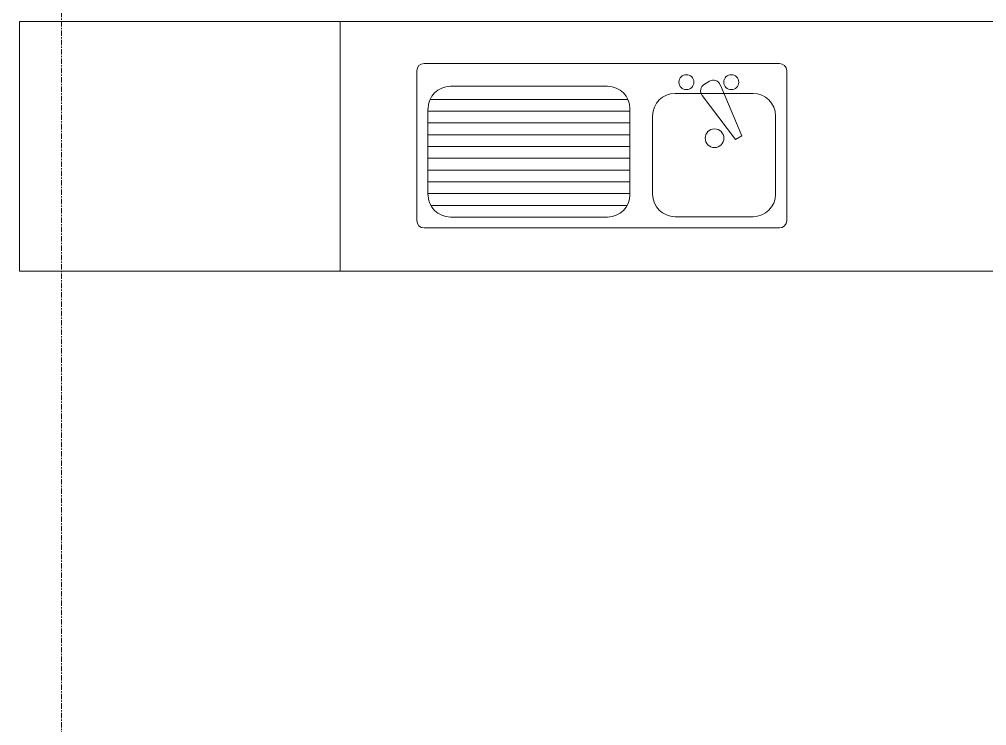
# Model space of a CAD drawing. Header units: millimetres. Extents: x 5121 to 246734, y -48180 to 129206.
# Drawn here: x 111953 to 114252, y 54952 to 56632 of the extents above; entities that cross this region are included whole.
import ezdxf

# ---------------------------------------------------------------- set-up
doc = ezdxf.new("R2010")
doc.units = ezdxf.units.MM
doc.linetypes.add('Grid Line', pattern=[22.225, 12.7, -3.175, 3.175, -3.175])
for name, color, linetype, lineweight in [('0-1', 7, 'Continuous', 5), ('I-FURN', 30, 'Continuous', 9), ('I-FURN-1', 253, 'Continuous', 9), ('S-GRID-1', 1, 'Grid Line', 9)]:
    doc.layers.add(name, color=color, linetype=linetype, lineweight=lineweight)

# ---------------------------------------------------------------- blocks, each defined once
blk = doc.blocks.new('HE BEP A - HE BEP A-348232-TKCS_MB TỔNG THỂ TẦNG 1')
at = {"layer": 'I-FURN'}
for p, q in [((765.9, 605.3), (3.5, 605.3)), ((3.5, 605.3), (3.5, 11)), ((765.9, 11), (765.9, 605.3)), ((765.9, 605.3), (4293.5, 605.3)), ((765.9, 11), (765.9, 605.3)), ((948.4, 131.7), (948.4, 487.8)), ((965.9, 505.3), (1810.5, 505.3)), ((1828, 487.8), (1828, 131.7)), ((1644.6, 463.3), (1632.2, 456.1)), ((1401.8, 451.1), (1028.4, 451.1)), ((1670.1, 454.1), (1721.6, 333.3)), ((979.9, 419.9), (1450.3, 419.9)), ((1747.9, 434.2), (1562.5, 434.2)), ((1706.2, 324.4), (1627.3, 429.4)), ((975, 397.7), (975, 193.3)), ((975, 391.9), (1455.1, 391.9)), ((1455.1, 193.3), (1455.1, 397.7)), ((1509.1, 380.9), (1509.1, 194.2)), ((1801.3, 194.2), (1801.3, 380.9)), ((975, 363.9), (1455.1, 363.9)), ((975, 335.9), (1455.1, 335.9)), ((1721.6, 333.3), (1706.2, 324.4)), ((975, 307.9), (1455.1, 307.9)), ((975, 279.9), (1455.1, 279.9)), ((975, 251.9), (1455.1, 251.9)), ((975, 223.9), (1455.1, 223.9)), ((975, 195.9), (1455.1, 195.9)), ((981.5, 167.9), (1448.7, 167.9)), ((1028.4, 139.9), (1401.8, 139.9)), ((1562.5, 140.8), (1747.9, 140.8)), ((1810.5, 114.2), (965.9, 114.2)), ((3.5, 11), (765.9, 11)), ((4293.5, 11), (765.9, 11))]:
    blk.add_line(p, q, dxfattribs=at)
for centre, radius in [((1589.4, 460.9), 17.8), ((1696.1, 460.9), 17.8), ((1656.3, 327.5), 22.2)]:
    blk.add_circle(centre, radius, dxfattribs=at)
for centre, radius, start, end in [((965.9, 487.8), 17.5, 90, 180), ((1810.5, 487.8), 17.5, 0, 90), ((1653.4, 447.9), 17.8, 20.5379, 119.9521), ((1028.4, 397.7), 53.3, 90, 180), ((1401.8, 397.7), 53.3, 360, 90), ((1641, 440.7), 17.8, 119.9521, 219.4618), ((1562.5, 380.9), 53.3, 90, 180), ((1747.9, 380.9), 53.3, 360, 90), ((1028.4, 193.3), 53.3, 180, 270), ((1401.8, 193.3), 53.3, 270, 360), ((1562.5, 194.2), 53.3, 180, 270), ((1747.9, 194.2), 53.3, 270, 360), ((965.9, 131.7), 17.5, 180, 270), ((1810.5, 131.7), 17.5, 270, 360)]:
    blk.add_arc(centre, radius, start, end, dxfattribs=at)
at = {"layer": 'I-FURN-1'}
for p, q in [((4293.5, 605.3), (3.5, 605.3)), ((3.5, 605.3), (3.5, 11)), ((3.5, 11), (4293.5, 11))]:
    blk.add_line(p, q, dxfattribs=at)
blk = doc.blocks.new('NCV_TKTC_TANG 1_rvt-1-TKCS_MB TỔNG THỂ TẦNG 1')
at = {"layer": 'I-FURN-1'}
blk.add_blockref('HE BEP A - HE BEP A-348232-TKCS_MB TỔNG THỂ TẦNG 1', (111949.1, 56021.6), dxfattribs=at)

msp = doc.modelspace()

# ---------------------------------------------------------------- linework, layer by layer
at = {"layer": 'S-GRID-1'}
msp.add_line((112052.6, 23210.6), (112052.6, 78232.7), dxfattribs=at)

# ---------------------------------------------------------------- block references
at = {"layer": '0-1'}
msp.add_blockref('NCV_TKTC_TANG 1_rvt-1-TKCS_MB TỔNG THỂ TẦNG 1', (0, 0), dxfattribs=at)

doc.saveas('drawing.dxf')
